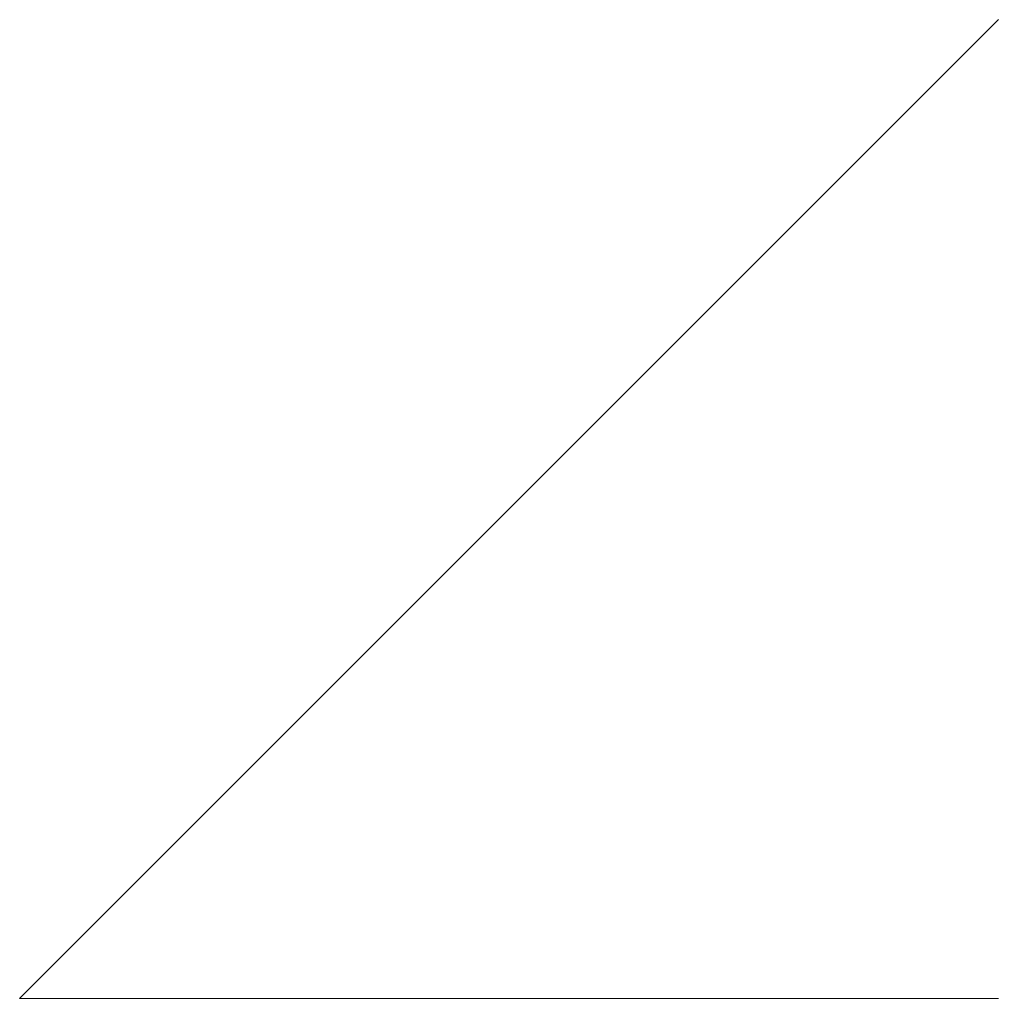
# Model space of a CAD drawing. Header units: millimetres. Extents: x 0 to 0.8, y 0 to 0.8.
import ezdxf

# ---------------------------------------------------------------- set-up
doc = ezdxf.new("R2010")
doc.units = ezdxf.units.MM
doc.linetypes.add('K5LT32768', pattern=[0])

msp = doc.modelspace()

# ---------------------------------------------------------------- linework, layer by layer
at = {"color": 7, "linetype": 'K5LT32768', "lineweight": 18}
for p, q in [((0.8, 0.8), (0, 0)), ((0, 0), (0.8, 0))]:
    msp.add_line(p, q, dxfattribs=at)

doc.saveas('drawing.dxf')
